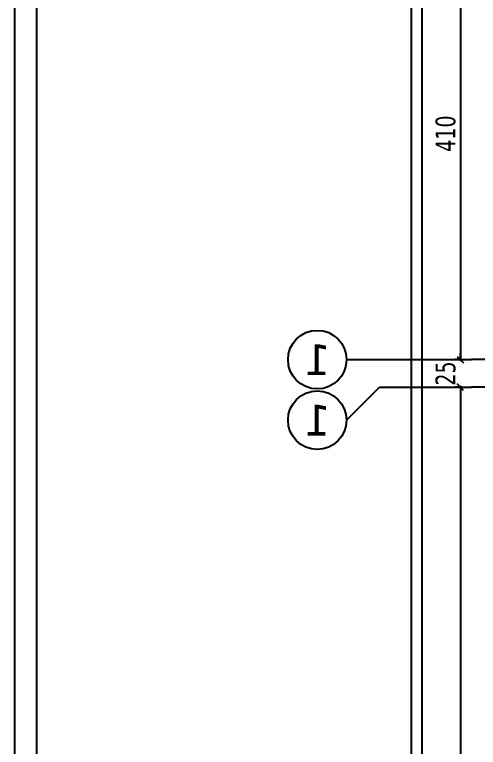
# Model space of a CAD drawing. Header units: millimetres. Extents: x 43168.9 to 43194.6, y -25545.1 to -25543.4.
# Drawn here: x 43170.1119 to 43170.1962, y -25544.6193 to -25544.4863 of the extents above; entities that cross this region are included whole.
import ezdxf
from ezdxf.enums import TextEntityAlignment as Align

# ---------------------------------------------------------------- set-up
doc = ezdxf.new("R2010")
doc.units = ezdxf.units.MM
doc.header["$LTSCALE"] = 200
doc.linetypes.add('DASHDOT2', pattern=[0.5, 0.25, -0.125, 0, -0.125])
for name, color, linetype in [('aks_sgh', 5, 'DASHDOT2'), ('arsasiniri_sgh', 10, 'Continuous'), ('olcuaks_sgh', 41, 'Continuous'), ('pafta_sgh', 11, 'Continuous')]:
    doc.layers.add(name, color=color, linetype=linetype)
doc.styles.add('dim', font='VERDANA.TTF', dxfattribs={"width": 0.7})
doc.styles.add('text1', font='VERDANA.TTF')

msp = doc.modelspace()

# ---------------------------------------------------------------- linework, layer by layer
for p, q in [((43170.1722, -25544.54892), (43170.19488, -25544.54892)), ((43170.1722, -25544.55992), (43170.1722, -25544.55992))]:
    msp.add_line(p, q)
at = {"color": 0, "linetype": 'ByBlock', "lineweight": -2}
for p, q in [((43170.19228, -25544.54832), (43170.19348, -25544.54952)), ((43170.19228, -25544.54832), (43170.19348, -25544.54952)), ((43170.19348, -25544.55452), (43170.19228, -25544.55332)), ((43170.19348, -25544.55452), (43170.19228, -25544.55332))]:
    msp.add_line(p, q, dxfattribs=at)
at = {"linetype": 'Continuous'}
for centre in [(43170.16688, -25544.54892), (43170.16688, -25544.55992)]:
    msp.add_circle(centre, 0.00532, dxfattribs=at)
at = {"layer": 'aks_sgh'}
for p, q in [((43171.17088, -25544.54892), (43170.19488, -25544.54892)), ((43170.1722, -25544.55992), (43170.1782, -25544.55392)), ((43170.1782, -25544.55392), (43170.19488, -25544.55392)), ((43171.17088, -25544.55392), (43170.19488, -25544.55392))]:
    msp.add_line(p, q, dxfattribs=at)
at = {"layer": 'arsasiniri_sgh', "color": 14}
msp.add_line((43170.184, -25544.89), (43170.184, -25543.58847), dxfattribs=at)
at = {"layer": 'olcuaks_sgh'}
for p, q in [((43170.18588, -25543.79213), (43170.18588, -25544.78874)), ((43170.19288, -25544.46667), (43170.19288, -25544.54917)), ((43170.19288, -25544.54892), (43170.19288, -25544.54772)), ((43170.19288, -25544.54892), (43170.19188, -25544.54892)), ((43170.19288, -25544.54892), (43170.19188, -25544.54892)), ((43170.19288, -25544.55392), (43170.19188, -25544.55392)), ((43170.19288, -25544.55392), (43170.19188, -25544.55392)), ((43170.19288, -25544.55367), (43170.19288, -25544.78674)), ((43170.19288, -25544.55392), (43170.19288, -25544.55512))]:
    msp.add_line(p, q, dxfattribs=at)
at = {"layer": 'pafta_sgh'}
for p, q in [((43170.11188, -25543.526), (43170.11188, -25544.954)), ((43170.11588, -25543.53), (43170.11588, -25544.95))]:
    msp.add_line(p, q, dxfattribs=at)

# ---------------------------------------------------------------- texts
at = {"linetype": 'Continuous', "style": 'text1', "text_generation_flag": 4}
for p in [(43170.16688, -25544.54892), (43170.16688, -25544.55992)]:
    msp.add_attdef('1', text='', height=0.0056, rotation=180, dxfattribs=at).set_placement(p, align=Align.MIDDLE)
at = {"layer": 'olcuaks_sgh', "color": 2, "style": 'dim', "width": 0.7}
for s, p in [('410', (43170.19197, -25544.51118)), ('25', (43170.19197, -25544.55364))]:
    msp.add_text(s, height=0.0036, rotation=90, dxfattribs=at).set_placement(p)

doc.saveas('drawing.dxf')
